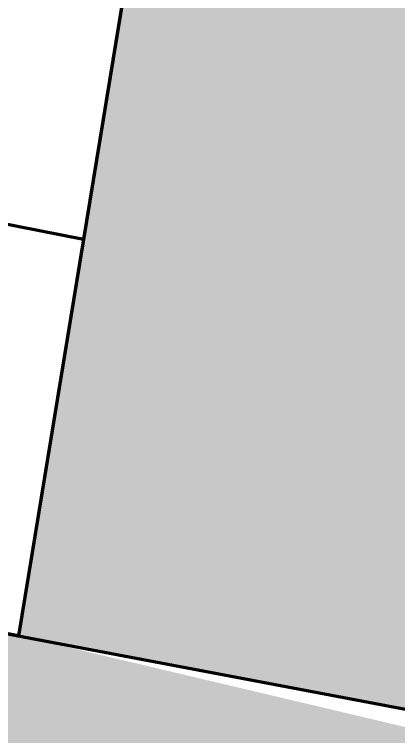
# Model space of a CAD drawing. Header units: millimetres. Extents: x 111 to 1506, y 14 to 566.
# Drawn here: x 245.083 to 247.002, y 88.277 to 91.886 of the extents above; entities that cross this region are included whole.
import ezdxf

# ---------------------------------------------------------------- set-up
doc = ezdxf.new("R2010")
doc.units = ezdxf.units.MM
doc.layers.add('G', color=254, linetype='Continuous', lineweight=5)

msp = doc.modelspace()

# ---------------------------------------------------------------- hatches: boundary and pattern name
at = {"lineweight": 100, "ltscale": 1000}
h = msp.add_hatch(dxfattribs=at)
h.set_pattern_fill('AR-HBONE', color=256, scale=0.046, angle=-22.08523, style=0)
h.set_pattern_definition([(22.914772, (797.12783, 1599.99595), (0.097837146, 0.241122153), [0.552, -0.184]), (112.914772, (797.29731, 1600.0676), (0.097837146, 0.241122153), [0.552, -0.184])])
edge = h.paths.add_edge_path()
edge.add_line((295.08201, 132.30753), (297.74963, 131.63818))
edge.add_line((297.74963, 131.63818), (297.54448, 130.9164))
edge.add_line((297.54448, 130.9164), (248.83294, 99.17733))
edge.add_line((248.83294, 99.17733), (247.06971, 88.40748))
edge.add_line((247.06971, 88.40748), (245.10407, 88.77997))
edge.add_line((245.10407, 88.77997), (247.00179, 100.37129))
edge.add_line((247.00179, 100.37129), (294.89948, 131.58008))
edge.add_line((294.89948, 131.58008), (295.07765, 132.30862))
edge.add_line((295.07765, 132.30862), (297.72701, 131.64385))
at = {"layer": 'G', "lineweight": 100, "ltscale": 1000}
h = msp.add_hatch(dxfattribs=at)
h.set_pattern_fill('AR-HBONE', color=256, scale=0.046, angle=-105.01068, style=0)
h.set_pattern_definition([(299.989322, (1759.44181, -290.11183), (0.251336119, -0.067395514), [0.552, -0.184]), (29.989322, (1759.53378, -290.2712), (0.251336119, -0.067395514), [0.552, -0.184])])
edge = h.paths.add_edge_path()
edge.add_line((245.14386, 88.77243), (288.23794, 78.57046))
edge.add_line((288.23794, 78.57046), (200.7159, 95.15598))
edge.add_line((200.7159, 95.15598), (201.10543, 97.11776))
edge.add_line((201.10543, 97.11776), (290.19297, 80.23558))

# ---------------------------------------------------------------- linework, layer by layer
at = {"lineweight": 100, "ltscale": 1000}
for p, q in [((246.36374, 96.47409), (245.10407, 88.77997)), ((245.42848, 90.76147), (221.14082, 95.48619))]:
    msp.add_line(p, q, dxfattribs=at)
for points in [[(223.55255, 102.95667), (232.44388, 130.49814), (239.49941, 128.13296), (242.89743, 131.13308), (261.65868, 109.92131), (247.00179, 100.37129), (245.10407, 88.77997), (220.48213, 93.44585), (232.44388, 130.49814)], [(290.19297, 80.23558), (290.19297, 80.23558), (203.07053, 96.74537)]]:
    msp.add_lwpolyline(points, dxfattribs=at)

doc.saveas('drawing.dxf')
